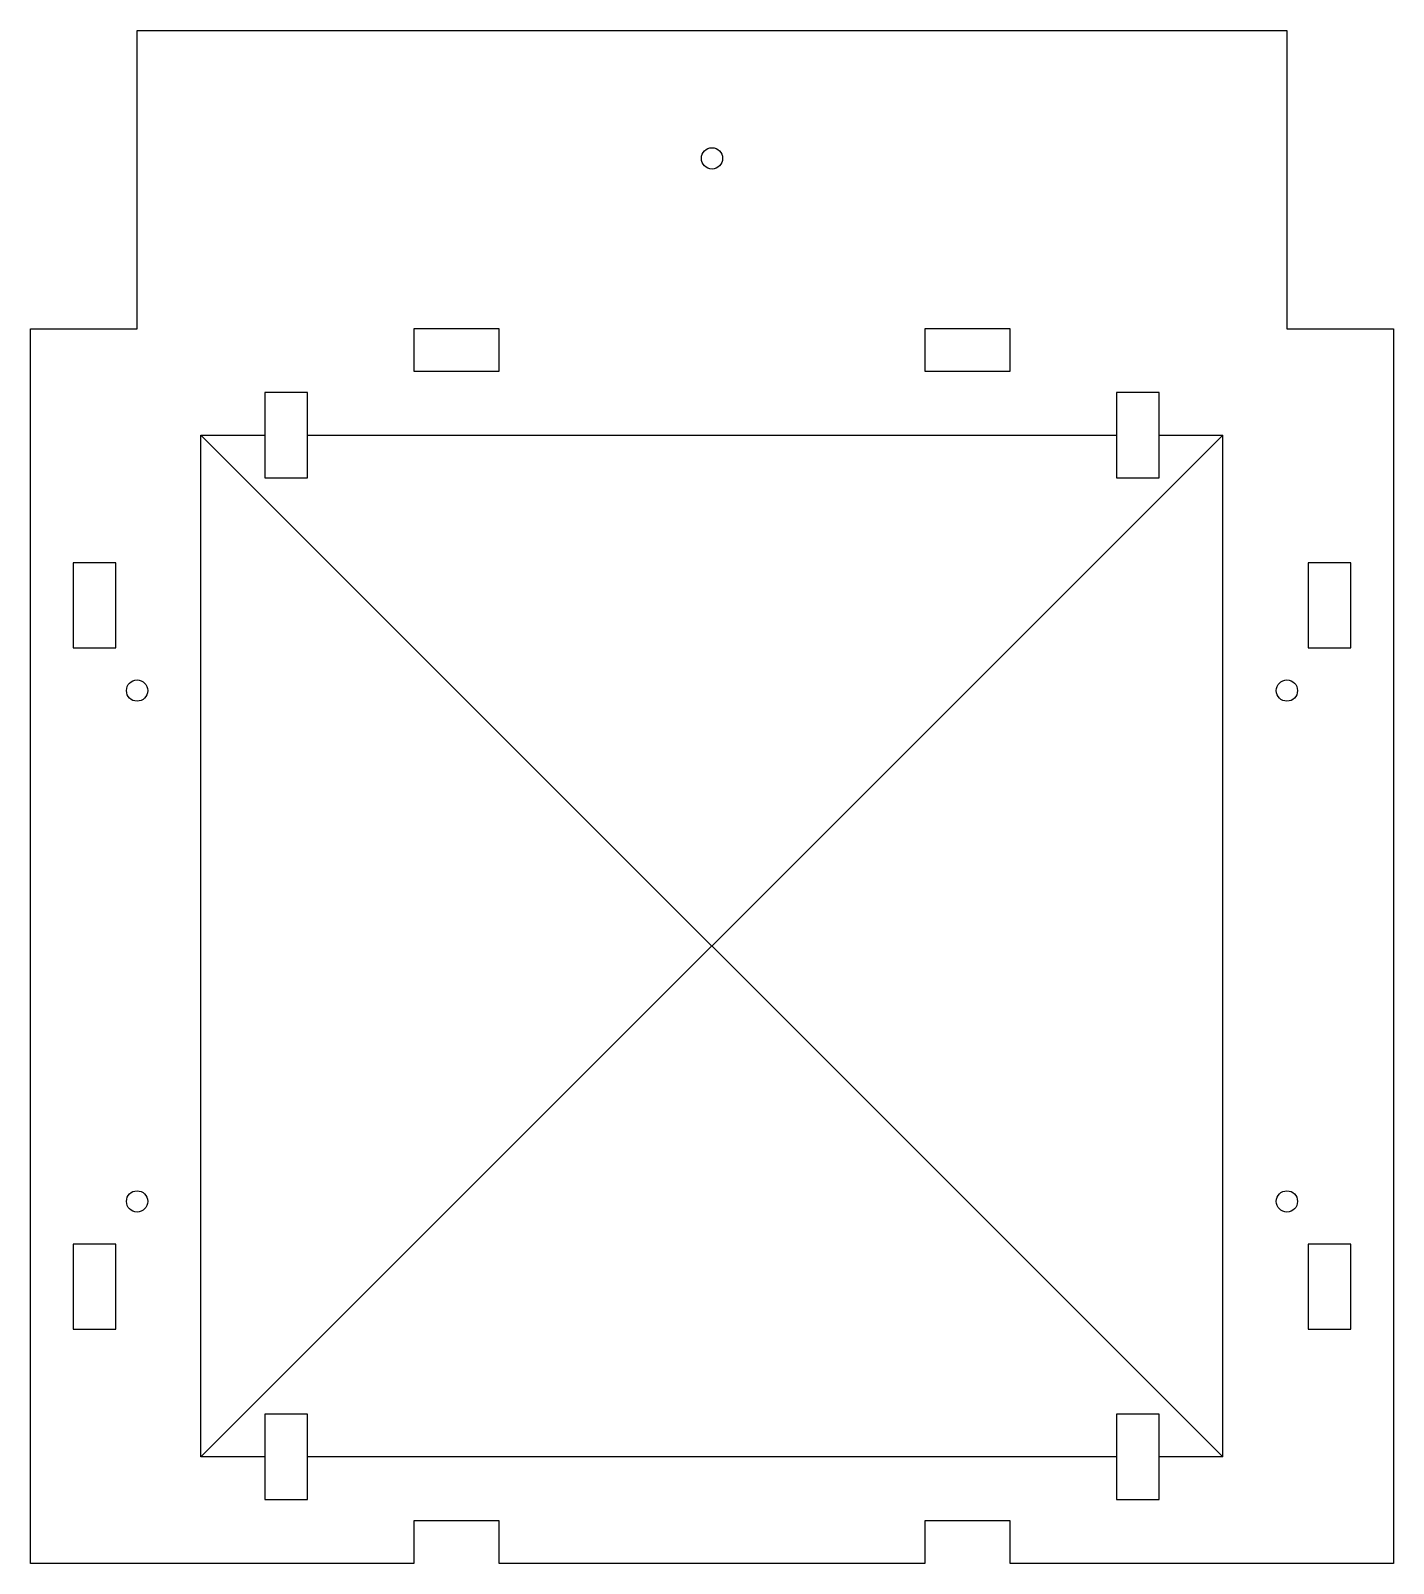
# Model space of a CAD drawing. Header units: inches. Extents: x -4.78 to 3.22, y -4.76 to 4.24.
import ezdxf

# ---------------------------------------------------------------- set-up
doc = ezdxf.new("R2010")
doc.units = ezdxf.units.IN
doc.layers.get('0').update_dxf_attribs({"linetype": 'CONTINUOUS'})

msp = doc.modelspace()

# ---------------------------------------------------------------- linework, layer by layer
for p, q in [((-3.781, 1.8693), (-3.4041, 1.8693)), ((-3.1541, 1.8693), (1.5959, 1.8693)), ((1.8459, 1.8693), (2.219, 1.8693)), ((-3.4041, -4.1307), (-3.781, -4.1307)), ((1.5959, -4.1307), (-3.1541, -4.1307)), ((2.219, -4.1307), (1.8459, -4.1307))]:
    msp.add_line(p, q)
for points in [[(-2.0291, -4.7557), (-2.0291, -4.5057), (-2.5291, -4.5057), (-2.5291, -4.7557), (-4.7791, -4.7557), (-4.7791, 2.4943), (-4.1541, 2.4943), (-4.1541, 4.2443), (2.5959, 4.2443), (2.5959, 2.4943), (3.2209, 2.4943), (3.2209, -4.7557), (0.9709, -4.7557), (0.9709, -4.5057), (0.4709, -4.5057), (0.4709, -4.7557)], [(-2.5291, 2.2443), (-2.0291, 2.2443), (-2.0291, 2.4943), (-2.5291, 2.4943)], [(0.4709, 2.2443), (0.9709, 2.2443), (0.9709, 2.4943), (0.4709, 2.4943)], [(-3.4041, 1.6193), (-3.1541, 1.6193), (-3.1541, 2.1193), (-3.4041, 2.1193)], [(1.5959, 1.6193), (1.8459, 1.6193), (1.8459, 2.1193), (1.5959, 2.1193)], [(2.219, -4.1307), (2.219, 1.8693), (-3.781, -4.1307), (-3.781, 1.8693)], [(-4.2791, 0.6193), (-4.2791, 1.1193), (-4.5291, 1.1193), (-4.5291, 0.6193)], [(2.7209, 1.1193), (2.7209, 0.6193), (2.9709, 0.6193), (2.9709, 1.1193)], [(-4.5291, -2.8807), (-4.5291, -3.3807), (-4.2791, -3.3807), (-4.2791, -2.8807)], [(2.7209, -3.3807), (2.9709, -3.3807), (2.9709, -2.8807), (2.7209, -2.8807)], [(-3.4041, -4.3807), (-3.1541, -4.3807), (-3.1541, -3.8807), (-3.4041, -3.8807)], [(1.5959, -3.8807), (1.5959, -4.3807), (1.8459, -4.3807), (1.8459, -3.8807)]]:
    msp.add_lwpolyline(points, close=True)
for centre in [(-0.7791, 3.4943), (-4.1541, 0.3693), (2.5959, 0.3693), (-4.1541, -2.6307), (2.5959, -2.6307)]:
    msp.add_circle(centre, 0.0625)

doc.saveas('drawing.dxf')
